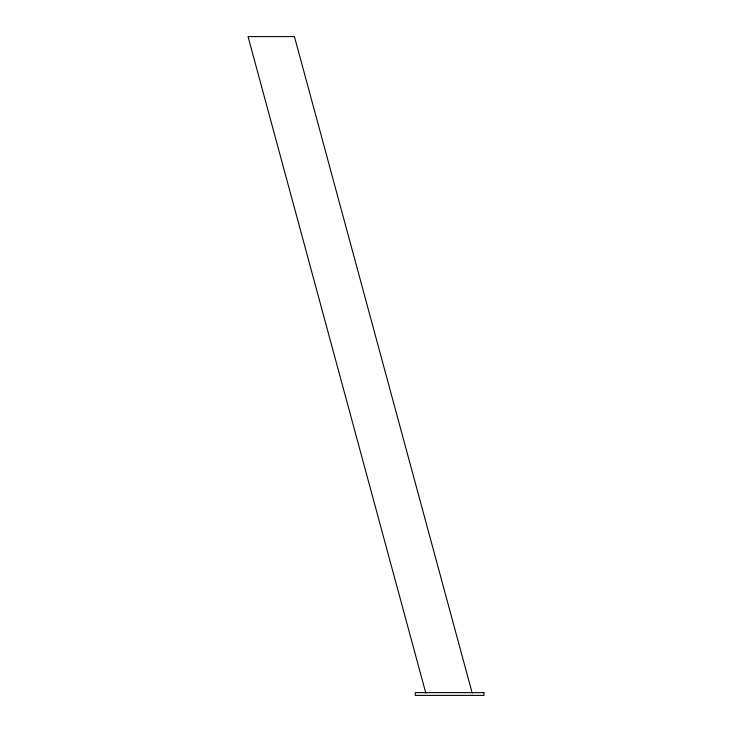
<?xml version="1.0" encoding="UTF-8"?>
<svg xmlns="http://www.w3.org/2000/svg" width="732" height="732" viewBox="0 0 732 732"><rect width="100%" height="100%" fill="white"/><g stroke="black" fill="none" stroke-linecap="round" stroke-linejoin="round"><path stroke-width="1.1" d="M472.222 693.204L294.438 36.6L248.047 36.6L425.832 693.204M483.953 692.618L415.291 692.618L415.291 695.4L483.953 695.4L483.953 692.618"/></g></svg>
